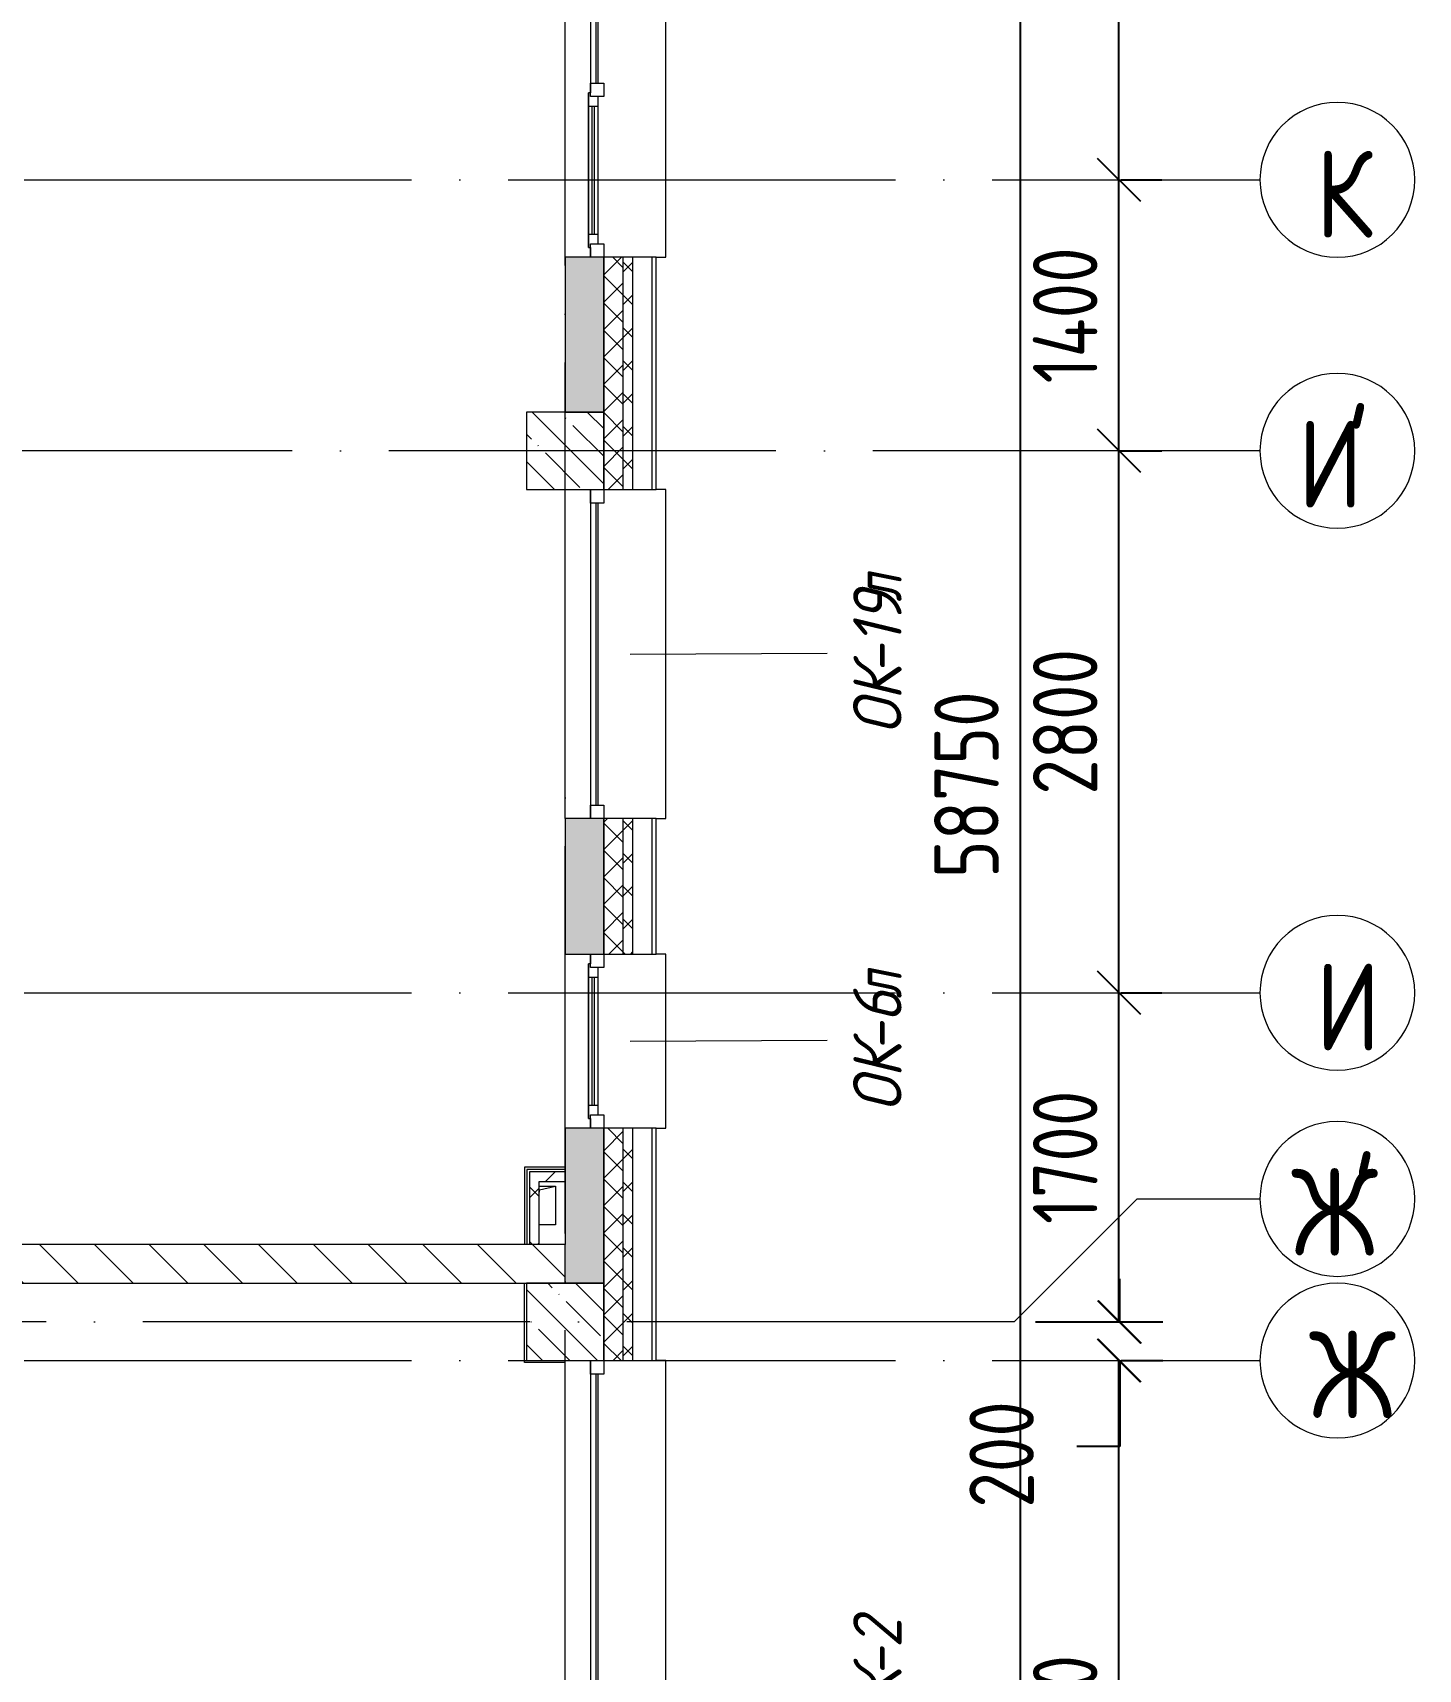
# Model space of a CAD drawing. Header units: millimetres. Extents: x -68946 to 288321, y -402657 to 324925.
# Drawn here: x 162287 to 169445, y 24830 to 33285 of the extents above; entities that cross this region are included whole.
import ezdxf

# ---------------------------------------------------------------- set-up
doc = ezdxf.new("R2010")
doc.units = ezdxf.units.MM
doc.linetypes.add('ADSK_Линия сетки', pattern=[2500, 2000, -250, 0, -250])
doc.layers.get('Defpoints').update_dxf_attribs({"color": 250})
for name, color, linetype, lineweight in [('A-____-____-DIMS', 250, 'Continuous', 9), ('A-DETL-GENF-OTLN', 250, 'Continuous', 5), ('A-FLOR-____-OTLN', 192, 'Continuous', 9), ('A-GLAZ-____-IDEN', 152, 'Continuous', 9), ('A-GLAZ-____-MCUT', 250, 'Continuous', 9), ('A-GLAZ-____-OTLN', 250, 'Continuous', 5), ('A-WALL-____-MCUT', 250, 'Continuous', 13), ('A-WALL-____-PATT', 250, 'Continuous', 13), ('A-WALL-FNSH-MCUT', 250, 'Continuous', 13), ('I-WALL-____-OTLN', 250, 'Continuous', 9), ('S-COLS-____-MCUT', 250, 'Continuous', 25), ('S-COLS-____-OTLN', 250, 'Continuous', 9), ('S-GRID-____-IDEN', 250, 'Continuous', 9), ('S-GRID-____-OTLN', 250, 'Continuous', 9)]:
    doc.layers.add(name, color=color, linetype=linetype, lineweight=lineweight)
doc.styles.add('GOST Common', font='', dxfattribs={"width": 0.9, "height": 350})
doc.styles.add('ISOCPEUR_I', font='isocpeui.ttf', dxfattribs={"width": 0.9, "height": 12.5})
doc.styles.get("Standard").update_dxf_attribs({"font": 'ГОСТ тип А.ttf'})
doc.styles.get('GOST Common').set_extended_font_data('GOST Common')
doc.dimstyles.new('А3', dxfattribs={"dimtxt": 333, "dimasz": 222, "dimexe": 222, "dimexo": 111, "dimgap": 111, "dimtad": 1, "dimtoh": 1, "dimdec": 0, "dimrnd": 0.0015, "dimzin": 0, "dimdsep": 46, "dimtxsty": 'Standard', "dimblk": 'OBLIQUE', "dimcen": 0, "dimclrd": 7, "dimclre": 7, "dimclrt": 7, "dimadec": 0, "dimazin": 0, "dimtfac": 1, "dimtdec": 0, "dimtofl": 0, "dimtmove": 0, "dimatfit": 3, "dimfxl": 1, "dimtolj": 1, "dimtzin": 0, "dimarcsym": 0})
pattern_1 = [(45, (12287.91, -0.0006), (-141.42136, 141.42136), []), (135, (12287.91, -0.0006), (-141.42136, -141.42136), [])]
pattern_2 = [(135, (12287.91, -0.0006), (-142.5612, -142.5612), []), (135, (12430.48, -0.0006), (-142.5612, -142.5612), [252.016, -50.403, 3.353, -47.05])]

# ---------------------------------------------------------------- blocks, each defined once
blk = doc.blocks.new('Окно_СКБ_2Ст1 - Окно_СКБ_2Ст 3300_ОК2-V44-АР1_Маркировочный план 1 этажа С2и3')
at = {"layer": 'A-GLAZ-____-MCUT'}
for p, q in [((-1650, -195), (-1650, -125)), ((-1650, -125), (-1580, -125)), ((-1580, -125), (-1580, -195)), ((750, -195), (750, -125)), ((750, -125), (820, -125)), ((820, -125), (820, -195)), ((1580, -155), (820, -155)), ((820, -155), (820, -195)), ((870, -205), (870, -155)), ((1530, -205), (1530, -155)), ((1580, -195), (1580, -125)), ((1580, -125), (1650, -125)), ((1580, -195), (1580, -155)), ((1650, -125), (1650, -195)), ((-1580, -195), (-1650, -195)), ((820, -195), (750, -195)), ((820, -195), (800, -195)), ((800, -195), (800, -205)), ((800, -205), (1600, -205)), ((1600, -205), (800, -205)), ((1650, -195), (1580, -195)), ((1600, -195), (1580, -195)), ((1600, -205), (1600, -195))]:
    blk.add_line(p, q, dxfattribs=at)
at = {"layer": 'A-GLAZ-____-MCUT', "lineweight": 5}
for p, q in [((750, -155), (-1580, -155)), ((750, -165), (-1580, -165)), ((870, -175), (1530, -175)), ((1530, -185), (870, -185))]:
    blk.add_line(p, q, dxfattribs=at)
at = {"layer": 'A-GLAZ-____-OTLN'}
for p, q in [((-1650, -195), (800, -195)), ((1600, -195), (1650, -195))]:
    blk.add_line(p, q, dxfattribs=at)
blk = doc.blocks.new('WNW_Отлив1 - Отлив_металлический 2-28598290-АР1_Маркировочный план 1 этажа С2и3')
at = {"layer": 'A-GLAZ-____-OTLN'}
for p, q in [((1650, 320), (-1650, 320)), ((-1650, 320), (-1650, 270)), ((1650, 270), (1650, 320))]:
    blk.add_line(p, q, dxfattribs=at)
blk = doc.blocks.new('Окно_СКБ_1Ст1 - 120_Окно_СКБ_1Ст_900_ОК6Л-V45-АР1_Маркировочный план 1 этажа С2и3')
at = {"layer": 'A-GLAZ-____-MCUT'}
for p, q in [((-450, -195), (-450, -125)), ((-450, -125), (-380, -125)), ((-380, -125), (-380, -195)), ((380, -155), (-380, -155)), ((-380, -155), (-380, -195)), ((-330, -205), (-330, -155)), ((330, -205), (330, -155)), ((380, -195), (380, -125)), ((380, -125), (450, -125)), ((380, -195), (380, -155)), ((450, -125), (450, -195)), ((-380, -195), (-450, -195)), ((-380, -195), (-400, -195)), ((-400, -195), (-400, -205)), ((-400, -205), (400, -205)), ((400, -205), (-400, -205)), ((450, -195), (380, -195)), ((400, -195), (380, -195)), ((400, -205), (400, -195))]:
    blk.add_line(p, q, dxfattribs=at)
at = {"layer": 'A-GLAZ-____-MCUT', "lineweight": 5}
for p, q in [((-330, -175), (330, -175)), ((330, -185), (-330, -185))]:
    blk.add_line(p, q, dxfattribs=at)
at = {"layer": 'A-GLAZ-____-OTLN'}
for p, q in [((-450, -195), (-400, -195)), ((400, -195), (450, -195))]:
    blk.add_line(p, q, dxfattribs=at)
blk = doc.blocks.new('WNW_Отлив1 - Отлив_металлический 2-28596055-АР1_Маркировочный план 1 этажа С2и3')
at = {"layer": 'A-GLAZ-____-OTLN'}
for p, q in [((450, 320), (-450, 320)), ((-450, 320), (-450, 270)), ((450, 270), (450, 320))]:
    blk.add_line(p, q, dxfattribs=at)
blk = doc.blocks.new('Окно_СКБ_1Ст1 - 120_Окно_СКБ_1Ст_1700_ОК19Л-V46-АР1_Маркировочный план 1 этажа С2и3')
at = {"layer": 'A-GLAZ-____-MCUT'}
for p, q in [((-850, -195), (-850, -125)), ((-850, -125), (-780, -125)), ((-780, -125), (-780, -195)), ((780, -195), (780, -125)), ((780, -125), (850, -125)), ((850, -125), (850, -195)), ((-780, -195), (-850, -195)), ((850, -195), (780, -195))]:
    blk.add_line(p, q, dxfattribs=at)
at = {"layer": 'A-GLAZ-____-MCUT', "lineweight": 5}
for p, q in [((780, -155), (-780, -155)), ((780, -165), (-780, -165))]:
    blk.add_line(p, q, dxfattribs=at)
at = {"layer": 'A-GLAZ-____-OTLN'}
blk.add_line((-850, -195), (850, -195), dxfattribs=at)
blk = doc.blocks.new('WNW_Отлив1 - Отлив_металлический 2-28595994-АР1_Маркировочный план 1 этажа С2и3')
at = {"layer": 'A-GLAZ-____-OTLN'}
for p, q in [((850, 320), (-850, 320)), ((-850, 320), (-850, 270)), ((850, 270), (850, 320))]:
    blk.add_line(p, q, dxfattribs=at)
blk = doc.blocks.new('Окно_СКБ_2Ст1 - Окно_СКБ_2Ст 3300_ОК2-29018964-АР1_Маркировочный план 1 этажа С2и3')
at = {"layer": 'A-GLAZ-____-MCUT'}
for p, q in [((-1650, -195), (-1650, -125)), ((-1650, -125), (-1580, -125)), ((-1580, -125), (-1580, -195)), ((750, -195), (750, -125)), ((750, -125), (820, -125)), ((820, -125), (820, -195)), ((1580, -155), (820, -155)), ((820, -155), (820, -195)), ((870, -205), (870, -155)), ((1530, -205), (1530, -155)), ((1580, -195), (1580, -125)), ((1580, -125), (1650, -125)), ((1580, -195), (1580, -155)), ((1650, -125), (1650, -195)), ((-1580, -195), (-1650, -195)), ((820, -195), (750, -195)), ((820, -195), (800, -195)), ((800, -195), (800, -205)), ((800, -205), (1600, -205)), ((1600, -205), (800, -205)), ((1650, -195), (1580, -195)), ((1600, -195), (1580, -195)), ((1600, -205), (1600, -195))]:
    blk.add_line(p, q, dxfattribs=at)
at = {"layer": 'A-GLAZ-____-MCUT', "lineweight": 5}
for p, q in [((750, -155), (-1580, -155)), ((750, -165), (-1580, -165)), ((870, -175), (1530, -175)), ((1530, -185), (870, -185))]:
    blk.add_line(p, q, dxfattribs=at)
at = {"layer": 'A-GLAZ-____-OTLN'}
for p, q in [((-1650, -195), (800, -195)), ((1600, -195), (1650, -195))]:
    blk.add_line(p, q, dxfattribs=at)
blk = doc.blocks.new('_Wn_-As_OpeningMEP_floor__Rectangular - _Wn_-As_OpeningMEP_floor__Rectangular-V75-АР1_Маркировочный план 1 этажа С2и3')
at = {"layer": 'A-DETL-GENF-OTLN', "lineweight": 5}
for p, q in [((-35, 104.6), (-32.3, 132.3)), ((-32.3, 132.3), (50, 150))]:
    blk.add_line(p, q, dxfattribs=at)
blk = doc.blocks.new('Ось сетки - Круг_Ø8 мм-39983606-АР1_Маркировочный план 1 этажа С2и3')
at = {"layer": 'S-GRID-____-IDEN'}
for start, end in [(360, 180), (180, 360)]:
    blk.add_arc((0, 0), 4, start, end, dxfattribs=at)
blk = doc.blocks.new('_Oblique')
at = {"color": 0, "linetype": 'ByBlock', "lineweight": -2}
blk.add_line((-0.5, -0.5), (0.5, 0.5), dxfattribs=at)
blk = doc.blocks.new('*D2570')
at = {"layer": 'A-____-____-DIMS', "color": 7, "lineweight": -2, "transparency": 16777216}
for p, q in [((167898.3, 22625), (167898.3, 26425)), ((167909.4, 26425), (168120.3, 26425)), ((167467.8, 22625), (168120.3, 22625))]:
    blk.add_line(p, q, dxfattribs=at)
at = {"layer": 'Defpoints', "color": 0, "transparency": 16777216}
for p in [(167798.4, 26425), (167898.3, 26425), (167356.8, 22625)]:
    blk.add_point(p, dxfattribs=at)
at = {"layer": 'A-____-____-DIMS', "color": 7, "lineweight": -2, "transparency": 16777216, "xscale": 222, "yscale": 222, "zscale": 222}
for p, rotation in [((167898.3, 26425), 90), ((167898.3, 22625), 270)]:
    blk.add_blockref('_Oblique', p, dxfattribs=dict(at, rotation=rotation))
at = {"layer": 'A-____-____-DIMS', "color": 7, "transparency": 16777216, "insert": (167620.8, 24525), "char_height": 333, "width": 2.483, "attachment_point": 5, "rotation": 90}
blk.add_mtext('\\A1;3800', dxfattribs=at)
blk = doc.blocks.new('*D2571')
at = {"layer": 'A-____-____-DIMS', "color": 7, "lineweight": -2, "transparency": 16777216}
for p, q in [((167902.8, 26625), (167902.8, 26847)), ((167467.8, 26625), (168124.8, 26625)), ((167902.8, 26425), (167902.8, 25981)), ((167909.4, 26425), (168124.8, 26425)), ((167902.8, 25981), (167680.8, 25981))]:
    blk.add_line(p, q, dxfattribs=at)
at = {"layer": 'Defpoints', "color": 0, "transparency": 16777216}
for p in [(167356.8, 26625), (167902.8, 26625), (167798.4, 26425)]:
    blk.add_point(p, dxfattribs=at)
at = {"layer": 'A-____-____-DIMS', "color": 7, "lineweight": -2, "transparency": 16777216, "xscale": 222, "yscale": 222, "zscale": 222}
for p, rotation in [((167902.8, 26625), 270), ((167902.8, 26425), 90)]:
    blk.add_blockref('_Oblique', p, dxfattribs=dict(at, rotation=rotation))
at = {"layer": 'A-____-____-DIMS', "color": 7, "transparency": 16777216, "insert": (167125.8, 25664.6), "char_height": 333, "width": 1.862, "attachment_point": 1, "rotation": 90, "line_spacing_factor": 1.022761}
blk.add_mtext('\\A1;200', dxfattribs=at)
blk = doc.blocks.new('*D2572')
at = {"layer": 'A-____-____-DIMS', "color": 7, "lineweight": -2, "transparency": 16777216}
for p, q in [((167898.3, 26625), (167898.3, 28325)), ((167909.4, 28325), (168120.3, 28325)), ((167467.8, 26625), (168120.3, 26625))]:
    blk.add_line(p, q, dxfattribs=at)
at = {"layer": 'Defpoints', "color": 0, "transparency": 16777216}
for p in [(167798.4, 28325), (167898.3, 28325), (167356.8, 26625)]:
    blk.add_point(p, dxfattribs=at)
at = {"layer": 'A-____-____-DIMS', "color": 7, "lineweight": -2, "transparency": 16777216, "xscale": 222, "yscale": 222, "zscale": 222}
for p, rotation in [((167898.3, 28325), 90), ((167898.3, 26625), 270)]:
    blk.add_blockref('_Oblique', p, dxfattribs=dict(at, rotation=rotation))
at = {"layer": 'A-____-____-DIMS', "color": 7, "transparency": 16777216, "insert": (167620.8, 27475), "char_height": 333, "width": 2.299, "attachment_point": 5, "rotation": 90}
blk.add_mtext('\\A1;1700', dxfattribs=at)
blk = doc.blocks.new('*D2573')
at = {"layer": 'A-____-____-DIMS', "color": 7, "lineweight": -2, "transparency": 16777216}
for p, q in [((167898.3, 28325), (167898.3, 31125)), ((167909.4, 31125), (168120.3, 31125)), ((167909.4, 28325), (168120.3, 28325))]:
    blk.add_line(p, q, dxfattribs=at)
at = {"layer": 'Defpoints', "color": 0, "transparency": 16777216}
for p in [(167798.4, 31125), (167898.3, 31125), (167798.4, 28325)]:
    blk.add_point(p, dxfattribs=at)
at = {"layer": 'A-____-____-DIMS', "color": 7, "lineweight": -2, "transparency": 16777216, "xscale": 222, "yscale": 222, "zscale": 222}
for p, rotation in [((167898.3, 31125), 90), ((167898.3, 28325), 270)]:
    blk.add_blockref('_Oblique', p, dxfattribs=dict(at, rotation=rotation))
at = {"layer": 'A-____-____-DIMS', "color": 7, "transparency": 16777216, "insert": (167620.8, 29725), "char_height": 333, "width": 2.483, "attachment_point": 5, "rotation": 90}
blk.add_mtext('\\A1;2800', dxfattribs=at)
blk = doc.blocks.new('*D2574')
at = {"layer": 'A-____-____-DIMS', "color": 7, "lineweight": -2, "transparency": 16777216}
for p, q in [((167898.3, 31125), (167898.3, 32525)), ((167909.4, 32525), (168120.3, 32525)), ((167909.4, 31125), (168120.3, 31125))]:
    blk.add_line(p, q, dxfattribs=at)
at = {"layer": 'Defpoints', "color": 0, "transparency": 16777216}
for p in [(167798.4, 32525), (167898.3, 32525), (167798.4, 31125)]:
    blk.add_point(p, dxfattribs=at)
at = {"layer": 'A-____-____-DIMS', "color": 7, "lineweight": -2, "transparency": 16777216, "xscale": 222, "yscale": 222, "zscale": 222}
for p, rotation in [((167898.3, 32525), 90), ((167898.3, 31125), 270)]:
    blk.add_blockref('_Oblique', p, dxfattribs=dict(at, rotation=rotation))
at = {"layer": 'A-____-____-DIMS', "color": 7, "transparency": 16777216, "insert": (167620.8, 31825), "char_height": 333, "width": 2.382, "attachment_point": 5, "rotation": 90}
blk.add_mtext('\\A1;1400', dxfattribs=at)
blk = doc.blocks.new('*D2575')
at = {"layer": 'A-____-____-DIMS', "color": 7, "lineweight": -2, "transparency": 16777216}
for p, q in [((167898.3, 32525), (167898.3, 35775)), ((167909.4, 35775), (168120.3, 35775)), ((167909.4, 32525), (168120.3, 32525))]:
    blk.add_line(p, q, dxfattribs=at)
at = {"layer": 'Defpoints', "color": 0, "transparency": 16777216}
for p in [(167798.4, 35775), (167898.3, 35775), (167798.4, 32525)]:
    blk.add_point(p, dxfattribs=at)
at = {"layer": 'A-____-____-DIMS', "color": 7, "lineweight": -2, "transparency": 16777216, "xscale": 222, "yscale": 222, "zscale": 222}
for p, rotation in [((167898.3, 35775), 90), ((167898.3, 32525), 270)]:
    blk.add_blockref('_Oblique', p, dxfattribs=dict(at, rotation=rotation))
at = {"layer": 'A-____-____-DIMS', "color": 7, "transparency": 16777216, "insert": (167620.8, 34150), "char_height": 333, "width": 2.483, "attachment_point": 5, "rotation": 90}
blk.add_mtext('\\A1;3250', dxfattribs=at)
blk = doc.blocks.new('*D2588')
at = {"layer": 'A-____-____-DIMS', "color": 7, "lineweight": -2, "transparency": 16777216}
for p, q in [((167388.4, 58775), (167388.4, 25)), ((167467.8, 58775), (167610.4, 58775)), ((167377.4, 25), (167166.4, 25))]:
    blk.add_line(p, q, dxfattribs=at)
at = {"layer": 'Defpoints', "color": 0, "transparency": 16777216}
for p in [(167356.8, 58775), (167388.4, 25), (167488.4, 25)]:
    blk.add_point(p, dxfattribs=at)
at = {"layer": 'A-____-____-DIMS', "color": 7, "lineweight": -2, "transparency": 16777216, "xscale": 222, "yscale": 222, "zscale": 222}
for p, rotation in [((167388.4, 58775), 90), ((167388.4, 25), 270)]:
    blk.add_blockref('_Oblique', p, dxfattribs=dict(at, rotation=rotation))
at = {"layer": 'A-____-____-DIMS', "color": 7, "transparency": 16777216, "insert": (167110.9, 29400), "char_height": 333, "width": 3.104, "attachment_point": 5, "rotation": 90}
blk.add_mtext('\\A1;58750', dxfattribs=at)

msp = doc.modelspace()

# ---------------------------------------------------------------- hatches: boundary and pattern name
at = {"layer": 'A-WALL-____-PATT', "lineweight": 15, "true_color": 0x000000}
h = msp.add_hatch(dxfattribs=at)
h.set_pattern_fill('FP_53', color=18, style=0, pattern_type=2)
h.set_pattern_definition([(135, (12287.91, -0.0006), (-84.85281, -84.85281), []), (225, (12287.91, -0.0006), (84.85281, -84.85281), [])])
h.paths.add_polyline_path([(165337.9138, -275), (165387.9138, -274.6831), (165386.9138, 624.9994), (165337.9138, 624.9994), (165337.9138, -235.4489)])
h.paths.add_polyline_path([(165386.9138, 2324.9994), (165387.9138, 2324.9994), (165386.9138, 3024.9994), (165337.9138, 3024.9994), (165337.9138, 2324.9994)])
h.paths.add_polyline_path([(165387.9138, 3924.9994), (165386.9138, 5124.9994), (165337.9138, 5124.9994), (165337.9138, 3924.9994), (165386.9138, 3924.9994)])
h.paths.add_polyline_path([(165337.9138, 8424.9994), (165387.9138, 8424.9994), (165386.9138, 9624.9994), (165337.9138, 9624.9994), (165337.9138, 8799.0577)])
h.paths.add_polyline_path([(165365.6416, 11324.9994), (165387.9138, 11324.9994), (165386.9138, 12024.9994), (165337.9138, 12024.9994), (165337.9138, 11324.9994), (165362.8229, 11324.9994)])
h.paths.add_polyline_path([(165387.9138, 12924.9994), (165386.9138, 13225.3683), (165337.9138, 13225.3683), (165337.9138, 12925), (165386.9138, 12924.9994)])
h.paths.add_polyline_path([(165362.8985, 13525.3683), (165387.9138, 13525.3683), (165387.9138, 14124.9994), (165337.9138, 14124.9994), (165337.9138, 13525.3683)])
h.paths.add_polyline_path([(165374.1295, 17424.9994), (165387.9138, 17424.9994), (165387.9138, 18624.9994), (165337.9138, 18624.9994), (165337.9138, 17425), (165374.0437, 17425)])
h.paths.add_polyline_path([(165337.9138, 20324.9994), (165387.9138, 20324.9994), (165387.9138, 21024.9994), (165337.9138, 21024.9994)])
h.paths.add_polyline_path([(165387.9138, 21924.9994), (165387.9138, 23124.9994), (165337.9138, 23124.9994), (165337.9138, 21925), (165359.3769, 21924.9994)])
h.paths.add_polyline_path([(165344.6243, 26424.9994), (165387.9138, 26424.9994), (165387.9138, 27624.9994), (165337.9138, 27624.9994), (165337.9138, 26425), (165344.3405, 26425)])
h.paths.add_polyline_path([(165387.9138, 28524.9994), (165387.9138, 29224.9994), (165337.9138, 29224.9994), (165337.9138, 28524.9994)])
h.paths.add_polyline_path([(165387.9138, 30924.9994), (165387.9138, 32124.9994), (165337.9138, 32124.9994), (165337.9138, 30924.9994)])
h.paths.add_polyline_path([(165387.9138, 35424.9994), (165387.9138, 36624.9994), (165337.9138, 36624.9994), (165337.9138, 35424.9994)])
h.paths.add_polyline_path([(165387.9138, 39924.9994), (165387.9138, 41125), (165337.9138, 41125), (165337.9138, 39924.9994)])
h.paths.add_polyline_path([(165387.9138, 42025), (165387.9138, 42725), (165337.9138, 42725), (165337.9138, 42025)])
h.paths.add_polyline_path([(165387.9138, 44425), (165387.9138, 45625), (165337.9138, 45625), (165337.9138, 44425)])
h.paths.add_polyline_path([(165387.9138, 47325), (165387.9138, 48024.9994), (165337.9138, 48024.9994), (165337.9138, 47325)])
h.paths.add_polyline_path([(165387.9138, 48924.9994), (165387.9138, 50124.9994), (165337.9138, 50124.9994), (165337.9138, 48924.9994)])
h.paths.add_polyline_path([(165337.9138, 53424.9994), (165387.9138, 53424.9994), (165387.9138, 54624.9994), (165337.9138, 54624.9994), (165337.9138, 53727.4152)])
h.paths.add_polyline_path([(165387.9138, 57924.9994), (165386.9138, 59075), (165337.9138, 59075), (165337.9138, 57924.9994)])
h = msp.add_hatch(dxfattribs=at)
h.set_pattern_fill('FP_52', color=18, style=0, pattern_type=2)
h.set_pattern_definition([(45, (12287.91, -0.0006), (-70.71068, 70.71068), []), (135, (12287.91, -0.0006), (-70.71068, -70.71068), [])])
h.paths.add_polyline_path([(165237.9138, -175), (165337.9138, -175), (165337.9138, 624.9994), (165237.9138, 624.9994), (165237.9138, -85.6642)])
h.paths.add_polyline_path([(165264.2854, 2324.9994), (165337.9138, 2324.9994), (165337.9138, 3024.9994), (165237.9138, 3024.9994), (165237.9138, 2324.9994)])
h.paths.add_polyline_path([(165282.8081, 3924.9994), (165337.9138, 3924.9994), (165337.9138, 5124.9994), (165237.9138, 5124.9994), (165237.9138, 3924.9994), (165281.8032, 3925)])
h.paths.add_polyline_path([(165237.9138, 8424.9994), (165337.9138, 8424.9994), (165337.9138, 9624.9994), (165237.9138, 9624.9994), (165237.9138, 8799.0577)])
h.paths.add_polyline_path([(165237.9138, 11324.9994), (165337.9138, 11324.9994), (165337.9138, 12024.9994), (165237.9138, 12024.9019), (165237.9138, 11729.168)])
h.paths.add_polyline_path([(165237.9138, 12924.9994), (165337.9137, 12925), (165337.9138, 13225.3683), (165237.9138, 13225.3683)])
h.paths.add_polyline_path([(165237.9138, 13525.3683), (165337.9138, 13525.3683), (165337.9138, 14124.9994), (165237.9138, 14124.6388), (165237.9138, 13682.5749)])
h.paths.add_polyline_path([(165337.9137, 17425), (165337.9138, 18624.9994), (165237.9138, 18624.9994), (165237.9138, 17425)])
h.paths.add_polyline_path([(165237.9138, 20324.9994), (165337.9138, 20324.9994), (165337.9138, 21024.9994), (165237.9138, 21024.9994)])
h.paths.add_polyline_path([(165237.9138, 21925), (165337.9137, 21925), (165337.9138, 23124.9994), (165237.9138, 23124.9994), (165237.9138, 22324.9342)])
h.paths.add_polyline_path([(165337.9137, 26425), (165337.9138, 27624.9994), (165237.9138, 27624.9994), (165237.9138, 26425)])
h.paths.add_polyline_path([(165337.9138, 28524.9994), (165337.9138, 29224.9994), (165237.9138, 29224.8142), (165237.9138, 28524.9994), (165337.7397, 28524.9994)])
h.paths.add_polyline_path([(165337.9138, 30924.9994), (165337.9138, 32124.9994), (165237.9138, 32124.9994), (165237.9138, 30924.9994), (165329.8717, 30924.9994)])
h.paths.add_polyline_path([(165314.6372, 35424.9994), (165337.9138, 35424.9994), (165337.9138, 36624.9994), (165237.9138, 36624.9994), (165237.9138, 35424.9994)])
h.paths.add_polyline_path([(165299.7856, 39924.9994), (165337.9138, 39924.9994), (165337.9138, 41125), (165237.9138, 41124.9989), (165237.9138, 39924.9994)])
h.paths.add_polyline_path([(165293.482, 42025), (165337.9138, 42025), (165337.9138, 42725), (165237.9138, 42725), (165237.9138, 42025), (165292.8549, 42025)])
h.paths.add_polyline_path([(165284.934, 44425), (165337.9138, 44425), (165337.9138, 45625), (165237.9138, 45625), (165237.9138, 44425)])
h.paths.add_polyline_path([(165237.9138, 47325), (165337.9138, 47325), (165337.9138, 48024.9994), (165237.9138, 48024.9994), (165237.9138, 47725)])
h.paths.add_polyline_path([(165237.9138, 48924.9994), (165337.9138, 48924.9994), (165337.9138, 50124.9994), (165237.9138, 50124.9994), (165237.9138, 49820.6015)])
h.paths.add_polyline_path([(165237.9138, 53424.9994), (165337.9138, 53424.9994), (165337.9138, 54624.9994), (165237.9138, 54624.9994), (165237.9138, 53727.4152)])
h.paths.add_polyline_path([(165237.9138, 57924.9994), (165337.9138, 57924.9994), (165337.9138, 58975), (165237.9138, 58975), (165237.9138, 58575)])
h = msp.add_hatch(dxfattribs=at)
h.set_pattern_fill('FP_3', color=18, style=0, pattern_type=2)
h.set_pattern_definition([(50, (12287.9, -0.0006), (364.36793, -31.8783), [38.1, -419.1]), (355, (12287.9, -0.0006), (-70.48585, 382.1133), [30.48, -335.28]), (100.451, (12318.28, -2.66), (293.885, 350.2334), [32.38, -356.18]), (46.184, (12287.9, 101.6), (542.1585, -84.0858), [57.15, -628.65]), (96.636, (12333.1, 94.6), (474.8049, 494.8554), [48.57, -534.27]), (351.184, (12287.9, 101.6), (474.8102, 494.85), [45.72, -502.92]), (21, (12338.7, 76.2), (303.22847, -204.53046), [38.1, -419.1]), (326, (12338.7, 76.2), (123.6039, 368.37604), [30.48, -335.28]), (71.451, (12364, 59.16), (426.8341, 163.8427), [32.38, -356.18]), (37.5, (12287.91, -0.0006), (6.17665, 169.11015), [16.764, -314.452, 16.764, -323.596, -336.55]), (37.5, (12287.91, -0.0006), (6.17665, 169.11015), [-671.576, 16.764, -319.786]), (7.5, (12287.91, -0.0006), (133.63888, 200.3615), [16.764, -177.292, 16.764, -306.832, -128.27]), (7.5, (12287.91, -0.0006), (133.63888, 200.3615), [-517.652, 16.764, -111.506]), (327.5, (12174.63, -0.0006), (271.18182, -11.45836), [16.764, -110.236, 16.764, -379.476, -525.78]), (327.5, (12174.63, -0.0006), (271.18182, -11.45836), [-523.24, 16.764, -509.016]), (317.5, (12123.83, -0.0006), (296.2585, 50.85285), [16.764, -148.336, 16.764, -246.38, -373.38]), (317.5, (12123.83, -0.0006), (296.2585, 50.85285), [-428.244, 16.764, -356.616])])
h.paths.add_polyline_path([(165037.8919, -175), (165236.9138, -174.511), (165037.8919, -75), (165037.8919, -171.0626)])
h.paths.add_polyline_path([(165037.8919, 125), (165237.8919, 225), (165236.9138, 624.9994), (165037.8919, 624.9994), (165037.8919, 225)])
h.paths.add_polyline_path([(165236.9138, 2324.9994), (165237.8919, 2324.9994), (165236.9138, 3024.9994), (165037.8925, 3024.9974), (165037.9789, 2324.9994), (165216.2645, 2324.9994)])
h.paths.add_polyline_path([(165037.9138, 4325), (165237.8919, 4325), (165236.9138, 5124.9994), (165037.8919, 5124.9994), (165037.8925, 4325)])
h.paths.add_polyline_path([(165141.3906, 8825), (165237.8919, 8825), (165236.9138, 9624.9994), (165037.8919, 9624.9994), (165037.8919, 8825), (165139.5446, 8825)])
h.paths.add_polyline_path([(165114.5786, 11324.9994), (165237.8919, 11324.9994), (165236.9138, 12024.9994), (165037.8919, 12024.9994), (165037.9148, 11324.9994), (165112.2198, 11324.9994)])
h.paths.add_polyline_path([(165093.129, 13325), (165236.9138, 13325), (165236.9138, 14124.9994), (165037.8919, 14124.9994), (165037.8919, 13325), (165090.36, 13325)])
h.paths.add_polyline_path([(165044.8674, 17825), (165237.8919, 17825), (165236.9138, 18624.9994), (165037.8919, 18624.9994), (165037.8919, 17825), (165041.1754, 17825)])
h.paths.add_polyline_path([(165037.9138, 20324.9994), (165237.8919, 20324.9994), (165236.9138, 21024.9994), (165037.8919, 21024.9994), (165037.8919, 20324.9994)])
h.paths.add_polyline_path([(165037.9138, 22325), (165237.8919, 22325), (165236.9138, 23124.9994), (165037.8919, 23124.9994), (165037.8919, 22325)])
h.paths.add_polyline_path([(165237.8919, 26825), (165236.9138, 27624.9994), (165037.8919, 27624.9994), (165037.8919, 26825), (165236.9138, 26825)])
h.paths.add_polyline_path([(165068.9434, 28524.9994), (165237.8919, 28524.9994), (165236.9138, 29224.9994), (165037.8919, 29224.9994), (165037.9138, 28524.9994)])
h.paths.add_polyline_path([(165037.9138, 31325), (165237.8919, 31325), (165236.9138, 32124.9994), (165037.8919, 32124.9994), (165037.8919, 31325)])
h.paths.add_polyline_path([(165237.8919, 35424.9994), (165236.9138, 35825), (165037.8919, 35825), (165037.9138, 35424.9994), (165236.9138, 35424.9994)])
h.paths.add_polyline_path([(165037.9138, 36225), (165237.8919, 36225), (165236.9138, 36624.9994), (165037.8919, 36624.9994), (165037.8919, 36225)])
h.paths.add_polyline_path([(165037.9138, 39924.9994), (165237.8919, 39924.9994), (165236.9138, 40725), (165037.8919, 40725), (165037.8919, 39924.9994)])
h.paths.add_polyline_path([(165037.9138, 42025), (165237.8919, 42025), (165236.9138, 42725), (165037.8919, 42725), (165037.8919, 42025)])
h.paths.add_polyline_path([(165039.9348, 44425), (165237.8919, 44425), (165236.9138, 45625), (165037.8919, 45625), (165037.9138, 44425)])
h.paths.add_polyline_path([(165084.8373, 47725), (165237.8919, 47725), (165236.9138, 48024.9994), (165037.8919, 48024.9994), (165037.9138, 47725)])
h.paths.add_polyline_path([(165236.9138, 48924.9994), (165237.8919, 48924.9994), (165236.9138, 50124.9994), (165037.8919, 50124.9994), (165037.9138, 48924.9994), (165234.5953, 48924.9994)])
h.paths.add_polyline_path([(165100.5645, 53825), (165237.8919, 53825), (165236.9138, 54624.9994), (165037.8919, 54624.9994), (165037.9138, 53825), (165045.6407, 53825)])
h.paths.add_polyline_path([(165198.7125, 57924.9994), (165237.8919, 57924.9994), (165236.9138, 58575), (165037.8919, 58575), (165037.9138, 57924.9994), (165167.9138, 57924.9994)])
h = msp.add_hatch(dxfattribs=at)
h.set_pattern_fill('FP_83', color=18, style=0, pattern_type=2)
h.set_pattern_definition(pattern_1)
h.paths.add_polyline_path([(164987.8931, 27349.6884), (165037.8919, 27349.6884), (165037.8706, 27399.6884), (164852.9138, 27399.6884), (164852.9138, 27349.6884), (164987.5954, 27349.6884)])
h = msp.add_hatch(dxfattribs=at)
h.set_pattern_fill('FP_83', color=18, style=0, pattern_type=2)
h.set_pattern_definition(pattern_1)
h.paths.add_polyline_path([(164902.9138, 27025.004), (164902.9138, 27349.6884), (164852.9138, 27349.6884), (164852.9138, 27025.004), (164889.0872, 27025.004)])
h = msp.add_hatch(dxfattribs=at)
h.set_pattern_fill('FP_2', color=18, style=0, pattern_type=2)
h.set_pattern_definition([(135, (12287.91, -0.0006), (-141.42136, -141.42136), [])])
h.paths.add_polyline_path([(157538.0791, 26825.004), (165037.8919, 26825.004), (165037.8706, 27025.0034), (157537.7267, 27025.004), (157537.9108, 26825.004)])
at = {"layer": 'S-COLS-____-OTLN', "lineweight": 5, "true_color": 0x000000}
h = msp.add_hatch(dxfattribs=at)
h.set_pattern_fill('FP_1', color=18, style=0, pattern_type=2)
h.set_pattern_definition(pattern_2)
h.paths.add_polyline_path([(164887.8931, 30925), (165237.8919, 30925), (165236.9138, 31325), (164837.8919, 31325), (164837.9138, 30925)])
h = msp.add_hatch(dxfattribs=at)
h.set_pattern_fill('FP_1', color=18, style=0, pattern_type=2)
h.set_pattern_definition(pattern_2)
h.paths.add_polyline_path([(164979.5517, 26425), (165237.8919, 26425), (165236.9138, 26825), (164837.8919, 26825), (164837.8919, 26425), (164937.8706, 26425)])

# ---------------------------------------------------------------- linework, layer by layer
at = {"layer": 'A-FLOR-____-OTLN', "color": 18, "lineweight": 5, "true_color": 0x000000}
for p, q in [((164902.9138, 27325.3553), (164987.8931, 27325.3553)), ((164987.8931, 27325.3553), (164987.8931, 27125.3553)), ((164987.8931, 27125.3553), (164902.9138, 27125.3553)), ((164827.8919, 26415), (164827.8919, 26825.004)), ((165037.8919, 26415), (164827.8919, 26415))]:
    msp.add_line(p, q, dxfattribs=at)
at = {"layer": 'A-GLAZ-____-IDEN', "color": 18, "lineweight": 15, "true_color": 0x000000}
for p, q in [((165372.9138, 30074.9994), (166391.8278, 30079.5046)), ((165372.9138, 28074.9994), (166391.8278, 28079.5012))]:
    msp.add_line(p, q, dxfattribs=at)
at = {"layer": 'A-WALL-____-MCUT', "color": 18, "lineweight": 15, "true_color": 0x000000}
for p, q in [((165037.8919, 32124.9994), (165037.8919, 31325)), ((165237.8919, 32124.9994), (165037.8919, 32124.9994)), ((165237.8919, 31325), (165237.8919, 32124.9994)), ((165337.9138, 32124.9994), (165237.9138, 32124.9994)), ((165237.9138, 32124.9994), (165237.9138, 31325)), ((165387.9138, 32124.9994), (165337.9138, 32124.9994)), ((165337.9138, 30924.9994), (165337.9138, 32124.9994)), ((165487.9138, 32124.9994), (165387.9138, 32124.9994)), ((165387.9138, 30924.9994), (165387.9138, 32124.9994)), ((165487.9138, 30924.9994), (165487.9138, 32124.9994)), ((165037.8919, 31325), (165237.8919, 31325)), ((165237.9138, 31325), (165237.9138, 30924.9994)), ((165237.9138, 30924.9994), (165337.9138, 30924.9994)), ((165337.9138, 30924.9994), (165387.9138, 30924.9994)), ((165387.9138, 30924.9994), (165487.9138, 30924.9994)), ((165037.8919, 29224.9994), (165037.8919, 28524.9994)), ((165237.8919, 29224.9994), (165037.8919, 29224.9994)), ((165237.8919, 28524.9994), (165237.8919, 29224.9994)), ((165337.9138, 29224.9994), (165237.9138, 29224.9994)), ((165237.9138, 29224.9994), (165237.9138, 28524.9994)), ((165387.9138, 29224.9994), (165337.9138, 29224.9994)), ((165337.9138, 28524.9994), (165337.9138, 29224.9994)), ((165487.9138, 29224.9994), (165387.9138, 29224.9994)), ((165387.9138, 28524.9994), (165387.9138, 29224.9994)), ((165487.9138, 28524.9994), (165487.9138, 29224.9994)), ((165037.8919, 28524.9994), (165237.8919, 28524.9994)), ((165237.9138, 28524.9994), (165337.9138, 28524.9994)), ((165337.9138, 28524.9994), (165387.9138, 28524.9994)), ((165387.9138, 28524.9994), (165487.9138, 28524.9994)), ((165037.8919, 27624.9994), (165037.8919, 27025.004)), ((165237.8919, 27624.9994), (165037.8919, 27624.9994)), ((165237.8919, 26825), (165237.8919, 27624.9994)), ((165337.9138, 27624.9994), (165237.9138, 27624.9994)), ((165237.9138, 27624.9994), (165237.9138, 26825)), ((165387.9138, 27624.9994), (165337.9138, 27624.9994)), ((165337.9138, 26424.9994), (165337.9138, 27624.9994)), ((165487.9138, 27624.9994), (165387.9138, 27624.9994)), ((165387.9138, 26424.9994), (165387.9138, 27624.9994)), ((165487.9138, 26424.9994), (165487.9138, 27624.9994)), ((164840.4138, 27412.1884), (164840.4138, 27025.004)), ((165037.8919, 27412.1884), (164840.4138, 27412.1884)), ((164852.9138, 27399.6884), (164852.9138, 27025.004)), ((165037.8919, 27399.6884), (164852.9138, 27399.6884)), ((164902.9138, 27025.004), (164902.9138, 27349.6884)), ((164902.9138, 27349.6884), (165037.8919, 27349.6884)), ((165037.8919, 27025.004), (157537.7267, 27025.004)), ((165037.8919, 26825.004), (165037.8919, 27025.004)), ((157867.8919, 26825.004), (165037.8919, 26825.004)), ((165037.8919, 26825), (165237.8919, 26825)), ((165237.9138, 26825), (165237.9138, 26424.9994)), ((165237.9138, 26424.9994), (165337.9138, 26424.9994)), ((165337.9138, 26424.9994), (165387.9138, 26424.9994)), ((165387.9138, 26424.9994), (165487.9138, 26424.9994))]:
    msp.add_line(p, q, dxfattribs=at)
at = {"layer": 'A-WALL-FNSH-MCUT', "lineweight": 15}
for p, q in [((165507.9138, 32124.9994), (165487.9138, 32124.9994)), ((165507.9138, 30924.9994), (165507.9138, 32124.9994)), ((165487.9138, 30924.9994), (165507.9138, 30924.9994)), ((165507.9138, 29224.9994), (165487.9138, 29224.9994)), ((165507.9138, 28524.9994), (165507.9138, 29224.9994)), ((165487.9138, 28524.9994), (165507.9138, 28524.9994)), ((165507.9138, 27624.9994), (165487.9138, 27624.9994)), ((165507.9138, 26424.9994), (165507.9138, 27624.9994)), ((164827.9138, 27424.6884), (164827.9138, 27025.004)), ((165037.8919, 27424.6884), (164827.9138, 27424.6884)), ((165487.9138, 26424.9994), (165507.9138, 26424.9994))]:
    msp.add_line(p, q, dxfattribs=at)
at = {"layer": 'I-WALL-____-OTLN', "color": 18, "lineweight": 15, "true_color": 0x000000}
for p, q in [((165037.8919, 32124.9994), (165037.8919, 35424.9994)), ((165037.8919, 29224.9994), (165037.8919, 30924.9994)), ((165037.8919, 27624.9994), (165037.8919, 28524.9994)), ((165037.8919, 23124.9994), (165037.8919, 26424.9994))]:
    msp.add_line(p, q, dxfattribs=at)
at = {"layer": 'S-COLS-____-MCUT', "color": 18, "lineweight": 5, "true_color": 0x000000}
for p, q in [((165037.8919, 31325), (164837.8919, 31325)), ((164837.8919, 31325), (164837.8919, 30925)), ((165237.8919, 30925), (165237.8919, 31325)), ((164837.8919, 30925), (165237.8919, 30925)), ((165037.8919, 26825), (164837.8919, 26825)), ((164837.8919, 26825), (164837.8919, 26425)), ((165237.8919, 26425), (165237.8919, 26825)), ((164837.8919, 26425), (165237.8919, 26425))]:
    msp.add_line(p, q, dxfattribs=at)
at = {"layer": 'S-COLS-____-OTLN', "color": 18, "lineweight": 5, "true_color": 0x000000}
for p, q in [((165237.8919, 31325), (165037.8919, 31325)), ((165237.8919, 26825), (165037.8919, 26825))]:
    msp.add_line(p, q, dxfattribs=at)
at = {"layer": 'S-GRID-____-OTLN', "color": 18, "linetype": 'ADSK_Линия сетки', "true_color": 0x000000}
for p, q in [((165037.9138, -2919.5356), (165037.9138, 61063.6538)), ((77240.3519, 32525), (168626.8279, 32525)), ((168626.8279, 31125), (111607.9138, 31125)), ((77240.3519, 28325), (168626.8279, 28325)), ((167356.8279, 26625), (111607.9138, 26625)), ((77240.3519, 26425), (168626.8279, 26425))]:
    msp.add_line(p, q, dxfattribs=at)
at = {"layer": 'S-GRID-____-OTLN', "color": 18, "true_color": 0x000000}
for p, q in [((167356.8279, 26625), (167991.8279, 27260)), ((167991.8279, 27260), (168626.8279, 27260))]:
    msp.add_line(p, q, dxfattribs=at)

# ---------------------------------------------------------------- block references
at = {"layer": 'A-GLAZ-____-OTLN', "color": 18, "true_color": 0x000000, "rotation": 269.9999999999999}
for name, p in [('Окно_СКБ_2Ст1 - Окно_СКБ_2Ст 3300_ОК2-29018964-АР1_Маркировочный план 1 этажа С2и3', (165362.9138, 33774.9994)), ('WNW_Отлив1 - Отлив_металлический 2-28598290-АР1_Маркировочный план 1 этажа С2и3', (165237.9138, 33774.9994)), ('Окно_СКБ_1Ст1 - 120_Окно_СКБ_1Ст_1700_ОК19Л-V46-АР1_Маркировочный план 1 этажа С2и3', (165362.9138, 30074.9994)), ('WNW_Отлив1 - Отлив_металлический 2-28595994-АР1_Маркировочный план 1 этажа С2и3', (165237.9138, 30074.9994)), ('Окно_СКБ_1Ст1 - 120_Окно_СКБ_1Ст_900_ОК6Л-V45-АР1_Маркировочный план 1 этажа С2и3', (165362.9138, 28074.9994)), ('Окно_СКБ_2Ст1 - Окно_СКБ_2Ст 3300_ОК2-V44-АР1_Маркировочный план 1 этажа С2и3', (165362.9138, 24774.9994)), ('WNW_Отлив1 - Отлив_металлический 2-28598290-АР1_Маркировочный план 1 этажа С2и3', (165237.9138, 24774.9994))]:
    msp.add_blockref(name, p, dxfattribs=at)
at = {"layer": 'A-GLAZ-____-OTLN', "color": 18, "lineweight": 15, "true_color": 0x000000, "rotation": 269.9999999999999}
msp.add_blockref('WNW_Отлив1 - Отлив_металлический 2-28596055-АР1_Маркировочный план 1 этажа С2и3', (165237.9138, 28074.9994), dxfattribs=at)
at = {"layer": 'A-GLAZ-____-OTLN', "color": 18, "true_color": 0x000000}
msp.add_blockref('_Wn_-As_OpeningMEP_floor__Rectangular - _Wn_-As_OpeningMEP_floor__Rectangular-V75-АР1_Маркировочный план 1 этажа С2и3', (164937.8931, 27175.3553), dxfattribs=at)
at = {"layer": 'S-GRID-____-IDEN', "color": 18, "true_color": 0x000000, "xscale": 99.99999999999993, "yscale": 99.99999999999993, "zscale": 99.99999999999993}
for p, rotation in [((169026.8279, 32525), 269.9999999999994), ((169026.8279, 31125), 89.99999999999982), ((169026.8279, 28325), 269.9999999999994), ((169026.8279, 27260), 89.99999999999982), ((169026.8279, 26425), 269.9999999999994)]:
    msp.add_blockref('Ось сетки - Круг_Ø8 мм-39983606-АР1_Маркировочный план 1 этажа С2и3', p, dxfattribs=dict(at, rotation=rotation))

# ---------------------------------------------------------------- texts
at = {"layer": 'A-GLAZ-____-IDEN', "color": 18, "lineweight": 15, "true_color": 0x000000, "char_height": 250, "attachment_point": 1, "rotation": 90, "style": 'ISOCPEUR_I'}
for s, insert, width in [('\\fISOCPEUR|b0|i1|c204|p34|;\\W.75;л', (166525.4737, 30344.7764), 168.354375), ('-19', (166525.4737, 29967.7451), 456.961875), ('ОК', (166525.4737, 29660.167), 372.784687), ('\\fISOCPEUR|b0|i1|c204|p34|;\\W.75;л', (166525.4737, 28295.4326), 168.354375), ('-6', (166525.4737, 28017.6201), 336.70875), ('ОК', (166525.4737, 27710.042), 372.784687), ('-2', (166525.4737, 24786.9951), 336.70875), ('ОК', (166525.4737, 24479.417), 372.784687)]:
    msp.add_mtext(s, dxfattribs=dict(at, insert=insert, width=width))
at = {"layer": 'S-GRID-____-IDEN', "color": 18, "true_color": 0x000000, "char_height": 450, "attachment_point": 1, "style": 'GOST Common'}
for s, insert, width in [('\\fGOST Common|b0|i0|c204|p34|;\\W.9;К', (168913.505, 32677.5869), 310.253062), ("\\fGOST Common|b0|i0|c204|p34|;\\W.9;'", (169077.5351, 31282.2256), 137.088562), ('\\fGOST Common|b0|i0|c204|p34|;\\W.9;И', (168821.5508, 31282.2256), 310.253062), ('\\fGOST Common|b0|i0|c204|p34|;\\W.9;И', (168913.505, 28477.5869), 310.253062), ("\\fGOST Common|b0|i0|c204|p34|;\\W.9;'", (169110.1695, 27417.2256), 137.088562), ('\\fGOST Common|b0|i0|c204|p34|;\\W.9;Ж', (168788.7008, 27417.2256), 389.620125), ('\\fGOST Common|b0|i0|c204|p34|;\\W.9;Ж', (168880.655, 26577.5869), 389.620125)]:
    msp.add_mtext(s, dxfattribs=dict(at, insert=insert, width=width))

# ---------------------------------------------------------------- dimensions: what is measured, and where the dimension line sits
at = {"layer": 'A-____-____-DIMS', "color": 18, "true_color": 0x000000}
for base, p1, p2, picture, middle in [((167388.4134, 25), (167356.8279, 58775), (167488.3983, 25), '*D2588', (167110.9134, 29400)), ((167898.3443, 35775), (167798.3594, 32525), (167798.3594, 35775), '*D2575', (167620.8443, 34150)), ((167898.3443, 32525), (167798.3594, 31125), (167798.3594, 32525), '*D2574', (167620.8443, 31825)), ((167898.3443, 31125), (167798.3594, 28325), (167798.3594, 31125), '*D2573', (167620.8443, 29725)), ((167898.3443, 28325), (167356.8279, 26625), (167798.3594, 28325), '*D2572', (167620.8443, 27475)), ((167898.3443, 26425), (167356.8279, 22625), (167798.3594, 26425), '*D2570', (167620.8443, 24525))]:
    dim = msp.add_linear_dim(base=base, p1=p1, p2=p2, angle=90, dimstyle='А3', dxfattribs=at)
    dim.commit()
    dim.dimension.update_dxf_attribs({"geometry": picture, "text_midpoint": middle})
dim = msp.add_linear_dim(base=(167902.7773, 26625), p1=(167798.3594, 26425), p2=(167356.8279, 26625), angle=90, dimstyle='А3', dxfattribs=at)
dim.commit()
dim.dimension.update_dxf_attribs({"geometry": '*D2571', "text_midpoint": (167347.7773, 25981), "dimtype": 160, "text_rotation": 90})

doc.saveas('drawing.dxf')
